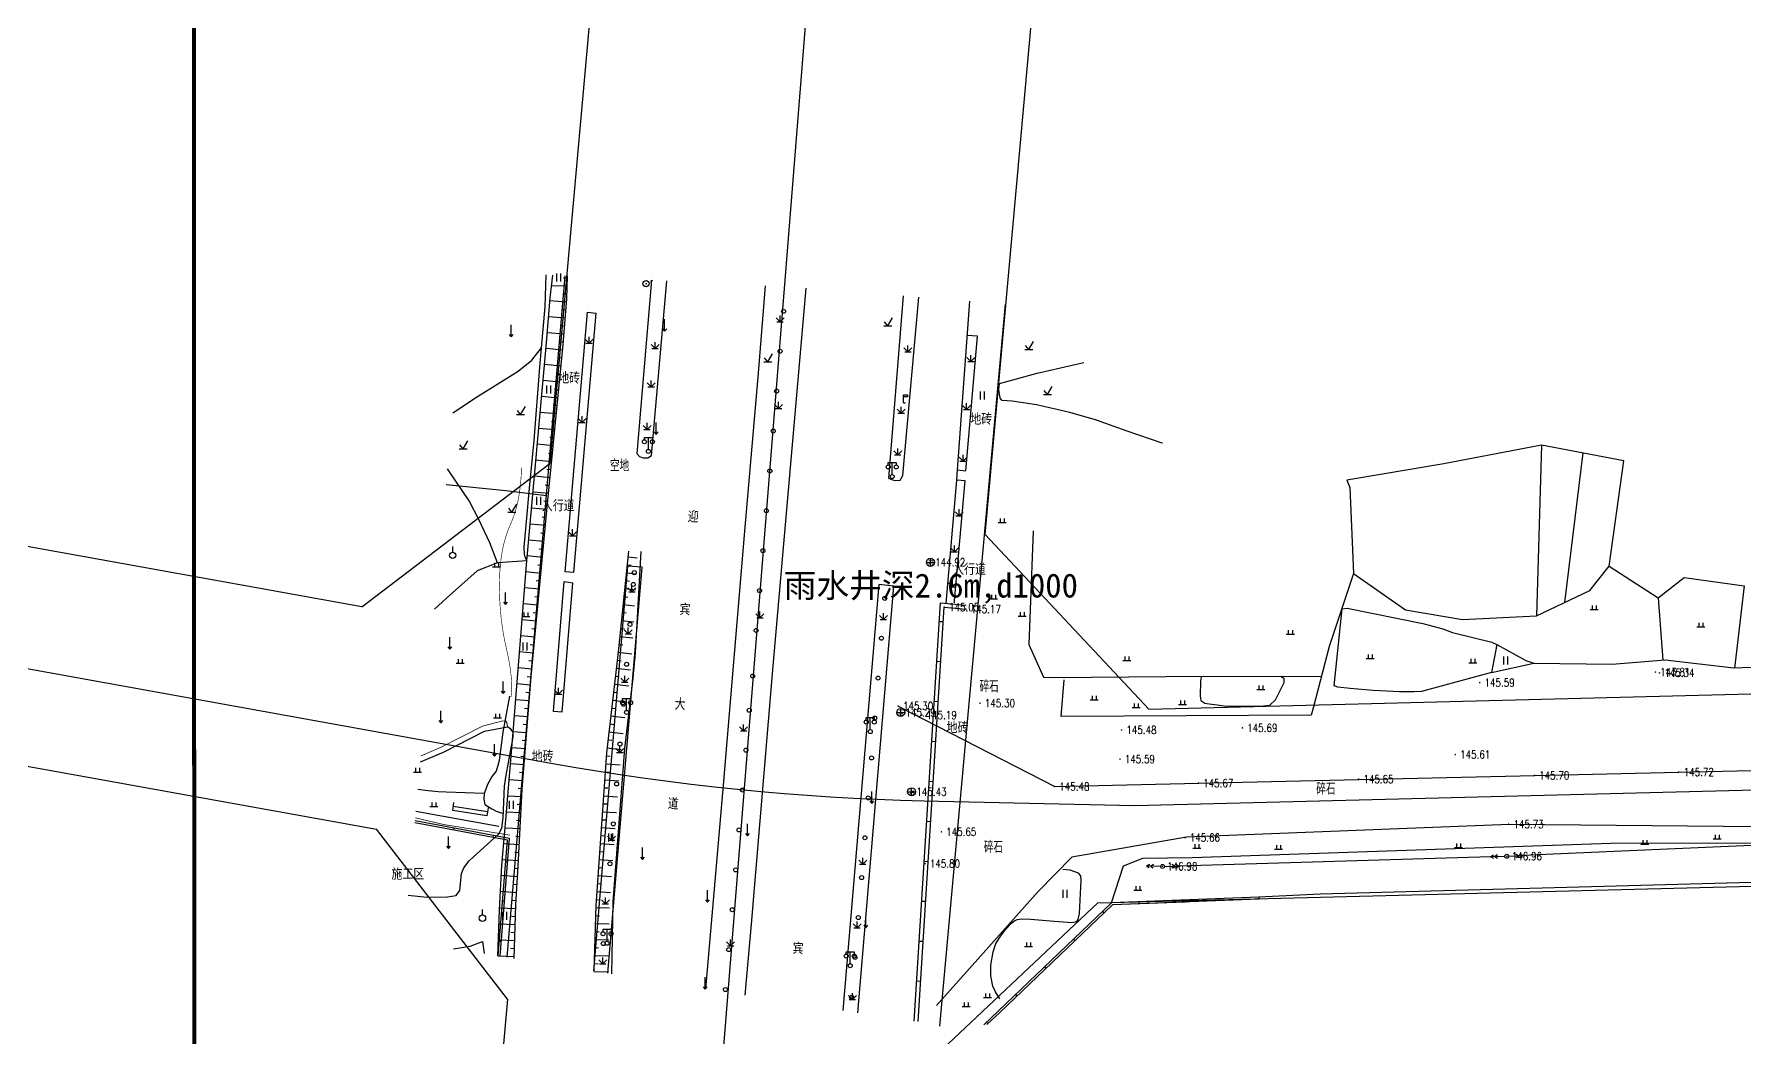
# Model space of a CAD drawing. Extents: x 529262 to 576451, y 2694391 to 2717535.
# Drawn here: x 563269.9 to 563483.7, y 2709289.6 to 2709414.9 of the extents above; entities that cross this region are included whole.
import ezdxf
from ezdxf.enums import TextEntityAlignment as Align
from ezdxf.xclip import XClip

# ---------------------------------------------------------------- set-up
doc = ezdxf.new("R2010")
doc.units = 0
doc.header["$XCLIPFRAME"] = 0
for name, color, linetype in [('COMPONENT', 8, 'Continuous'), ('DGX', 8, 'Continuous'), ('DLDW', 8, 'Continuous'), ('DLSS', 4, 'Continuous'), ('DMTZ', 8, 'Continuous'), ('GCD', 8, 'Continuous'), ('GXYZ', 8, 'Continuous'), ('JMD', 8, 'Continuous'), ('KZD', 8, 'Continuous'), ('PP-COM', 7, 'Continuous'), ('RD-中线', 40, 'Continuous'), ('RD-红线', 7, 'Continuous'), ('ZBTZ', 8, 'Continuous'), ('ZJ', 7, 'Continuous'), ('污水管径标注_W10-', 202, 'Continuous')]:
    doc.layers.add(name, color=color, linetype=linetype)
doc.layers.add('SXSS', color=5, linetype='Continuous', lineweight=0)
doc.layers.add('现状管道深度（物探资料）', color=2, linetype='Continuous', plot=False)
doc.styles.add('HZ', font='rs.shx', dxfattribs={"width": 0.8, "bigfont": 'hztxt.shx'})
doc.styles.get("Standard").update_dxf_attribs({"font": '', "height": 2.5, "bigfont": 'smfs.shx'})
doc.styles.add('宋体', font='', dxfattribs={"width": 0.75})
doc.styles.get('Standard').set_extended_font_data('FangSong_GB2312')
doc.styles.get('宋体').set_extended_font_data('SimSun')
doc.linetypes.add('10421', pattern='A,2,[150,AAA.SHX,S=0.5,R=0,X=0,Y=0.5],1e-11', length=2)
doc.linetypes.add('1161', pattern='A,0,[149,AAA.SHX,S=0.15,R=0,X=0,Y=0],-1.6', length=1.6)
doc.linetypes.add('443', pattern='A,9.4,[169,AAA.SHX,S=1,R=0,X=0,Y=0.15],0.6', length=10)

# ---------------------------------------------------------------- blocks, each defined once
blk = doc.blocks.new('A$C19FD0107')
at = {"layer": 'RD-中线', "color": 8, "linetype": 'Continuous', "ltscale": 100}
blk.add_lwpolyline([(-7552.98, 15579.99), (-7614.53, 15224.26, 0.022864), (-7617.97, 15197.05), (-7656.03, 14721.62, -0.017422), (-7658.42, 14700.86), (-7660.81, 14685.05, 0.009555), (-7662.3, 14673.68), (-7679.95, 14515.84, 0.004499), (-7681.05, 14505.09), (-7715.67, 14135.39, -0.025309), (-7720.02, 14105.35), (-7719.35, 14108.74, 0.055468), (-7721.57, 14082.29), (-7691.96, 12988.66), (-7675.22, 12857.93), (-7612.49, 12550.87), (-7521.66, 12281.18), (-7495.03, 12217.99, -0.012701), (-7472.78, 12161.24)], format="xyb", dxfattribs=at)
at = {"layer": 'RD-中线', "color": 8, "linetype": 'Continuous'}
blk.add_lwpolyline([(-10183.3, 15387.4), (-7663.23, 14933.29, 0.038865), (-7616.9, 14928.62), (-7590.58, 14928.02), (-7346.35, 14934.22, -0.001455), (-7345.65, 14934.24), (-7293.51, 14935.26, -0.001453), (-7292.81, 14935.27), (-7218.98, 14936.29), (-7119.65, 14938.66)], format="xyb", dxfattribs=at)
at = {"layer": 'RD-红线', "color": 8, "linetype": 'Continuous', "flags": 128}
for points in [[(-7609.22, 14961.85), (-7600.46, 15059.28), (-7594.32, 15085.73), (-7587.59, 15160.66), (-7538.57, 15206.3)], [(-7647.02, 15172.26), (-7647.9, 15166), (-7653.23, 15104.93), (-7654.12, 15076.63), (-7663.64, 14970.72)], [(-8160.24, 15010.66), (-7685.3, 14925.08)], [(-7588.79, 14940.06), (-7346.72, 14946.22)], [(-7595.17, 14915.89), (-7351.45, 14922.09), (-7346.43, 14922.22)], [(-7668.91, 14903.84), (-7669.06, 14901.96), (-7676.21, 14822.36), (-7681.86, 14798.57), (-7685.83, 14754.44), (-7688.07, 14737.1)]]:
    blk.add_lwpolyline(points, dxfattribs=at)
at = {"layer": 'RD-红线', "color": 8, "linetype": 'Continuous'}
for points in [[(-7687.11, 14952.82), (-7663.64, 14970.72, 0.440432)], [(-7609.22, 14961.85), (-7588.79, 14940.06, 0.448318)], [(-7668.91, 14903.84), (-7685.3, 14925.08, 0.385076)], [(-7595.17, 14915.89), (-7614.6, 14897.56, 0.382733)]]:
    blk.add_lwpolyline(points, format="xyb", dxfattribs=at)
at = {"layer": 'RD-红线', "color": 8}
blk.add_lwpolyline([(-7687.11, 14952.82), (-7732.44, 14960.99), (-7757.48, 14962.47)], dxfattribs=at)
blk = doc.blocks.new('GC200')
at = {"linetype": 'Continuous', "const_width": 0.2, "flags": 128}
blk.add_lwpolyline([(-0.1, 0, 1), (0.1, 0, 1)], format="xyb", close=True, dxfattribs=at)
blk = doc.blocks.new('gc013a')
at = {"linetype": 'Continuous'}
blk.add_line((0.5, 0), (4, 0), dxfattribs=at)
at = {"linetype": 'Continuous', "flags": 128}
for points in [[(2.31, -0.4), (3, 0), (2.31, 0.4)], [(3.31, -0.4), (4, 0), (3.31, 0.4)]]:
    blk.add_lwpolyline(points, dxfattribs=at)
blk = doc.blocks.new('gc170')
at = {"color": 8, "linetype": 'Continuous'}
blk.add_circle((0, 0), 0.5, dxfattribs=at)
blk = doc.blocks.new('gc125')
at = {"color": 8}
blk.add_line((0, 0.8), (0, 2.2), dxfattribs=at)
blk.add_circle((0, 0), 0.8, dxfattribs=at)
blk = doc.blocks.new('gc120')
at = {"color": 8}
for p, q in [((-0.5, 0.6), (0, 0)), ((0, 0), (0, 3)), ((0, 0), (0.5, 0.6))]:
    blk.add_line(p, q, dxfattribs=at)
blk = doc.blocks.new('gc123')
at = {"color": 8}
for p, q in [((-1, 0), (1, 0)), ((0, 0), (-0.8, 1)), ((0, 0), (1.2, 2))]:
    blk.add_line(p, q, dxfattribs=at)
blk = doc.blocks.new('gc121')
at = {"color": 8}
for p, q in [((-0.5, -1), (-0.5, 1)), ((0.5, -1), (0.5, 1))]:
    blk.add_line(p, q, dxfattribs=at)
blk = doc.blocks.new('TG')
at = {"layer": 'KZD', "linetype": 'Continuous'}
blk.add_circle((0, 0), 0.4, dxfattribs=at)
blk.add_point((0, 0), dxfattribs=at)
blk = doc.blocks.new('gc097')
at = {"color": 8}
for p, q in [((-1, 2.9), (-1, 3.5)), ((-1, 3.5), (1, 3.5)), ((0, 0.5), (0, 3.5)), ((1, 3.5), (1, 2.9))]:
    blk.add_line(p, q, dxfattribs=at)
for centre in [(-1, 2.4), (0, 0), (1, 2.4)]:
    blk.add_circle(centre, 0.5, dxfattribs=at)
blk = doc.blocks.new('gc124')
at = {"color": 8}
for p, q in [((-1, 1), (0, 0)), ((-0.8, 0), (0.8, 0)), ((0, 0), (0, 1.6)), ((0, 0), (1, 1))]:
    blk.add_line(p, q, dxfattribs=at)
blk = doc.blocks.new('gc119')
at = {"color": 8}
for p, q in [((-1, 0), (1, 0)), ((-0.5, 1), (-0.5, 0)), ((0.5, 1), (0.5, 0))]:
    blk.add_line(p, q, dxfattribs=at)
blk = doc.blocks.new('gcbj0102')
for p, q in [((-1, 0), (1, 0)), ((0, -1), (0, 1))]:
    blk.add_line(p, q)
blk.add_circle((0, 0), 1)
blk = doc.blocks.new('gcbj0213')
for p, q in [((0, 0), (0, 2)), ((0, 2), (1, 2)), ((1, 1.5), (0, 1.5)), ((0, 0), (0.5, 0)), ((1, 2), (1, 1.5))]:
    blk.add_line(p, q)

msp = doc.modelspace()

# ---------------------------------------------------------------- linework, layer by layer
at = {"const_width": 0.5}
msp.add_lwpolyline([(563442.786, 2709779.28), (563289.883, 2709779.107), (563289.942, 2709207.494), (563821.958, 2709207.599), (563821.803, 2709279.728), (564067.53, 2709279.755), (564067.347, 2709718.358), (563442.416, 2709715.821), (563442.786, 2709779.28)], dxfattribs=at)
at = {"color": 8, "linetype": 'Continuous', "flags": 128}
for points, elevation in [([(563337.361, 2709347.721), (563340.173, 2709380.121)], 145.165), ([(563335.926, 2709330.28), (563337.255, 2709346.435)], 145.468)]:
    msp.add_lwpolyline(points, dxfattribs=dict(at, elevation=elevation))
at = {"layer": 'DGX', "color": 252, "linetype": 'Continuous', "const_width": 0.075, "flags": 128}
msp.add_lwpolyline([(563330.828, 2709360.843), (563330.788, 2709359.793), (563330.71, 2709358.786), (563330.593, 2709357.824), (563330.437, 2709356.905), (563330.242, 2709356.03), (563330.009, 2709355.2), (563329.737, 2709354.413), (563329.426, 2709353.67), (563329.116, 2709352.926), (563328.847, 2709352.136), (563328.617, 2709351.3), (563328.428, 2709350.419), (563328.278, 2709349.491), (563328.169, 2709348.518), (563328.1, 2709347.499), (563328.071, 2709346.434), (563328.077, 2709345.354), (563328.112, 2709344.291), (563328.177, 2709343.244), (563328.27, 2709342.213), (563328.393, 2709341.198), (563328.545, 2709340.2), (563328.727, 2709339.217), (563328.938, 2709338.251), (563329.144, 2709337.319), (563329.312, 2709336.436), (563329.443, 2709335.603), (563329.535, 2709334.82), (563329.589, 2709334.087), (563329.606, 2709333.404), (563329.584, 2709332.772), (563329.524, 2709332.189)], dxfattribs=at)
at = {"layer": 'DLDW', "color": 252, "linetype": 'Continuous'}
for points in [[(563326.668, 2709318.342), (563326.518, 2709317.353), (563322.236, 2709318.002), (563322.386, 2709318.991)], [(563326.593, 2709317.848), (563322.311, 2709318.497)]]:
    msp.add_lwpolyline(points, dxfattribs=at)
at = {"layer": 'DLSS', "linetype": 'Continuous', "flags": 128}
for points in [[(563347.067, 2709384.235), (563345.228, 2709362.606), (563345.565, 2709362.208), (563346.05, 2709362.027), (563346.604, 2709362.038), (563347.083, 2709362.351)], [(563347.083, 2709362.351), (563348.968, 2709384.141)], [(563353.88, 2709295.738), (563356.05, 2709321.173), (563358.761, 2709353.379), (563360.431, 2709372.609), (563361.322, 2709383.527)], [(563358.788, 2709294.957), (563359.555, 2709303.812), (563362.216, 2709335.564), (563366.399, 2709383.241)], [(563378.536, 2709382.261), (563376.691, 2709359.508), (563377.187, 2709359.284), (563377.583, 2709359.213), (563378.138, 2709359.258), (563378.494, 2709359.831), (563380.496, 2709382.103)], [(563383.893, 2709343.913), (563383.933, 2709344.369), (563385.211, 2709359.26), (563385.308, 2709360.563), (563386.83, 2709381.591)], [(563341.635, 2709297.685), (563345.915, 2709348.4), (563344.072, 2709348.524), (563339.812, 2709297.974)], [(563372.837, 2709292.723), (563377.362, 2709346.027), (563375.495, 2709346.214), (563370.976, 2709293.019)]]:
    msp.add_lwpolyline(points, dxfattribs=at)
at = {"layer": 'DMTZ', "linetype": 'Continuous'}
for p, q in [((563336.571, 2709384.465), (563336.071, 2709384.482)), ((563336.503, 2709382.466), (563336.003, 2709382.483)), ((563336.369, 2709380.471), (563335.87, 2709380.511)), ((563336.206, 2709378.478), (563335.707, 2709378.519)), ((563336.041, 2709376.484), (563335.542, 2709376.526)), ((563335.851, 2709374.494), (563335.353, 2709374.542)), ((563335.657, 2709372.503), (563335.159, 2709372.551)), ((563335.463, 2709370.512), (563334.966, 2709370.561)), ((563335.269, 2709368.522), (563334.772, 2709368.57)), ((563334.882, 2709364.541), (563334.384, 2709364.589)), ((563335.075, 2709366.531), (563334.578, 2709366.58)), ((563334.688, 2709362.55), (563334.19, 2709362.599)), ((563334.494, 2709360.559), (563333.996, 2709360.608)), ((563334.3, 2709358.569), (563333.802, 2709358.617)), ((563334.106, 2709356.578), (563333.609, 2709356.627)), ((563333.916, 2709354.587), (563333.418, 2709354.634)), ((563333.728, 2709352.596), (563333.231, 2709352.643)), ((563333.54, 2709350.605), (563333.043, 2709350.652)), ((563333.352, 2709348.614), (563332.855, 2709348.661)), ((563344.037, 2709348.699), (563344.534, 2709348.647)), ((563333.165, 2709346.623), (563332.667, 2709346.67)), ((563343.829, 2709346.71), (563344.326, 2709346.658)), ((563332.977, 2709344.632), (563332.479, 2709344.679)), ((563343.62, 2709344.72), (563344.118, 2709344.668)), ((563332.789, 2709342.64), (563332.291, 2709342.687)), ((563343.412, 2709342.731), (563343.909, 2709342.679)), ((563332.601, 2709340.649), (563332.103, 2709340.696)), ((563343.204, 2709340.742), (563343.701, 2709340.69)), ((563332.413, 2709338.658), (563331.915, 2709338.705)), ((563342.775, 2709336.765), (563343.272, 2709336.708)), ((563342.995, 2709338.753), (563343.492, 2709338.701)), ((563332.038, 2709334.676), (563331.539, 2709334.716)), ((563332.225, 2709336.667), (563331.727, 2709336.714)), ((563342.545, 2709334.779), (563343.042, 2709334.721)), ((563331.876, 2709332.682), (563331.378, 2709332.723)), ((563342.314, 2709332.792), (563342.811, 2709332.734)), ((563331.714, 2709330.689), (563331.216, 2709330.729)), ((563342.084, 2709330.805), (563342.581, 2709330.748)), ((563331.553, 2709328.695), (563331.055, 2709328.736)), ((563341.853, 2709328.819), (563342.35, 2709328.761)), ((563331.391, 2709326.702), (563330.893, 2709326.742)), ((563341.623, 2709326.832), (563342.119, 2709326.774)), ((563331.23, 2709324.708), (563330.731, 2709324.749)), ((563341.41, 2709324.844), (563341.909, 2709324.809)), ((563331.068, 2709322.715), (563330.57, 2709322.755)), ((563341.271, 2709322.848), (563341.77, 2709322.814)), ((563330.907, 2709320.722), (563330.408, 2709320.762)), ((563341.132, 2709320.853), (563341.631, 2709320.819)), ((563330.806, 2709318.724), (563330.306, 2709318.749)), ((563340.994, 2709318.858), (563341.492, 2709318.823)), ((563330.706, 2709316.727), (563330.206, 2709316.752)), ((563340.855, 2709316.863), (563341.354, 2709316.828)), ((563330.606, 2709314.729), (563330.106, 2709314.754)), ((563340.716, 2709314.868), (563341.215, 2709314.833)), ((563330.506, 2709312.732), (563330.007, 2709312.757)), ((563340.577, 2709312.873), (563341.076, 2709312.838)), ((563330.401, 2709310.734), (563329.902, 2709310.767)), ((563340.438, 2709310.877), (563340.937, 2709310.843)), ((563330.269, 2709308.739), (563329.77, 2709308.772)), ((563340.161, 2709306.887), (563340.66, 2709306.852)), ((563340.3, 2709308.882), (563340.798, 2709308.848)), ((563330.063, 2709304.745), (563329.563, 2709304.758)), ((563330.137, 2709306.743), (563329.638, 2709306.776)), ((563340.074, 2709304.889), (563340.574, 2709304.875)), ((563330.008, 2709302.746), (563329.509, 2709302.759)), ((563340.018, 2709302.89), (563340.517, 2709302.876)), ((563329.954, 2709300.746), (563329.454, 2709300.76)), ((563339.961, 2709300.891), (563340.461, 2709300.877)), ((563339.905, 2709298.892), (563340.405, 2709298.878))]:
    msp.add_line(p, q, dxfattribs=at)
at = {"layer": 'DMTZ'}
for p, q in [((563336.449, 2709381.468), (563334.385, 2709381.633)), ((563336.537, 2709383.465), (563334.599, 2709383.531)), ((563336.288, 2709379.474), (563334.225, 2709379.645)), ((563336.123, 2709377.481), (563334.06, 2709377.652)), ((563335.948, 2709375.489), (563333.892, 2709375.689)), ((563335.754, 2709373.498), (563333.712, 2709373.697)), ((563335.56, 2709371.508), (563333.532, 2709371.705)), ((563335.366, 2709369.517), (563333.352, 2709369.713)), ((563335.172, 2709367.526), (563333.172, 2709367.721)), ((563334.979, 2709365.536), (563332.991, 2709365.729)), ((563334.785, 2709363.545), (563332.811, 2709363.738)), ((563334.591, 2709361.555), (563332.631, 2709361.746)), ((563334.397, 2709359.564), (563332.451, 2709359.754)), ((563334.203, 2709357.574), (563332.271, 2709357.762)), ((563334.01, 2709355.583), (563332.09, 2709355.764)), ((563333.634, 2709351.601), (563331.729, 2709351.78)), ((563333.822, 2709353.592), (563331.91, 2709353.772)), ((563333.446, 2709349.609), (563331.549, 2709349.789)), ((563344.141, 2709349.693), (563345.293, 2709349.573)), ((563333.258, 2709347.618), (563331.384, 2709347.795)), ((563343.933, 2709347.704), (563345.184, 2709347.573)), ((563333.071, 2709345.627), (563331.225, 2709345.801)), ((563343.725, 2709345.715), (563345.074, 2709345.574)), ((563332.883, 2709343.636), (563331.066, 2709343.808)), ((563343.516, 2709343.726), (563344.964, 2709343.574)), ((563332.695, 2709341.645), (563330.907, 2709341.814)), ((563343.308, 2709341.737), (563344.855, 2709341.575)), ((563332.507, 2709339.654), (563330.748, 2709339.82)), ((563343.099, 2709339.748), (563344.745, 2709339.575)), ((563332.319, 2709337.663), (563330.588, 2709337.826)), ((563342.891, 2709337.759), (563344.615, 2709337.559)), ((563332.131, 2709335.671), (563330.429, 2709335.832)), ((563342.66, 2709335.772), (563344.438, 2709335.566)), ((563331.957, 2709333.679), (563330.268, 2709333.816)), ((563342.43, 2709333.785), (563344.23, 2709333.576)), ((563331.795, 2709331.686), (563330.109, 2709331.822)), ((563342.199, 2709331.799), (563343.993, 2709331.59)), ((563331.634, 2709329.692), (563329.95, 2709329.829)), ((563341.969, 2709329.812), (563343.754, 2709329.605)), ((563331.472, 2709327.699), (563329.791, 2709327.835)), ((563341.738, 2709327.825), (563343.515, 2709327.619)), ((563331.311, 2709325.705), (563329.627, 2709325.842)), ((563341.508, 2709325.839), (563343.283, 2709325.633)), ((563330.987, 2709321.718), (563329.297, 2709321.855)), ((563331.149, 2709323.712), (563329.462, 2709323.848)), ((563341.202, 2709321.851), (563342.989, 2709321.727)), ((563341.341, 2709323.846), (563343.139, 2709323.721)), ((563330.855, 2709319.723), (563329.128, 2709319.809)), ((563341.063, 2709319.856), (563342.839, 2709319.732)), ((563330.756, 2709317.725), (563328.964, 2709317.815)), ((563340.924, 2709317.861), (563342.689, 2709317.738)), ((563330.656, 2709315.728), (563328.788, 2709315.821)), ((563340.785, 2709315.865), (563342.539, 2709315.743)), ((563330.556, 2709313.73), (563328.603, 2709313.828)), ((563340.647, 2709313.87), (563342.389, 2709313.749)), ((563330.456, 2709311.733), (563328.417, 2709311.835)), ((563340.508, 2709311.875), (563342.238, 2709311.755)), ((563330.335, 2709309.737), (563328.292, 2709309.872)), ((563340.369, 2709309.88), (563342.088, 2709309.76)), ((563330.203, 2709307.741), (563328.195, 2709307.874)), ((563340.23, 2709307.885), (563341.938, 2709307.766)), ((563330.09, 2709305.744), (563328.094, 2709305.798)), ((563340.102, 2709305.889), (563341.836, 2709305.84)), ((563330.036, 2709303.745), (563328.02, 2709303.8)), ((563340.046, 2709303.89), (563341.798, 2709303.84)), ((563329.981, 2709301.746), (563327.95, 2709301.801)), ((563339.989, 2709301.891), (563341.76, 2709301.841)), ((563329.927, 2709299.747), (563327.879, 2709299.802)), ((563339.933, 2709299.891), (563341.721, 2709299.841)), ((563339.877, 2709297.892), (563341.683, 2709297.841))]:
    msp.add_line(p, q, dxfattribs=at)
at = {"layer": 'DMTZ', "linetype": 'Continuous'}
msp.add_lwpolyline([(563329.922, 2709299.547), (563330.103, 2709306.223), (563330.422, 2709311.046), (563330.904, 2709320.686), (563332.043, 2709334.737), (563334.041, 2709355.905), (563336.017, 2709376.204), (563336.317, 2709379.82), (563336.485, 2709381.917), (563336.58, 2709384.755)], dxfattribs=at)
at = {"layer": 'DMTZ', "linetype": '10421'}
for points in [[(563333.327, 2709375.802), (563333.783, 2709380.91), (563333.894, 2709384.889)], [(563331.496, 2709349.196), (563331.294, 2709349.667), (563331.208, 2709350.02), (563331.167, 2709350.886), (563331.445, 2709354.088), (563331.828, 2709358.24), (563332.433, 2709364.209), (563333.103, 2709373.359), (563333.327, 2709375.802)], [(563318.211, 2709324.074), (563321.078, 2709325.296), (563326.197, 2709327.901), (563329.083, 2709328.453)]]:
    msp.add_lwpolyline(points, dxfattribs=at)
at = {"layer": 'DMTZ', "linetype": '10421', "flags": 128}
for points in [[(563322.24, 2709367.679), (563325.349, 2709369.689), (563330.412, 2709372.867), (563332.104, 2709374.249), (563333.327, 2709375.802)], [(563434.787, 2709347.606), (563431.731, 2709338.485), (563429.789, 2709330.97), (563429.51, 2709329.904)], [(563429.51, 2709329.904), (563398.256, 2709329.737), (563398.65, 2709334.328)], [(563329.334, 2709332.302), (563328.493, 2709327.782), (563328.044, 2709324.25), (563327.874, 2709323.614), (563327.65, 2709322.939), (563327.172, 2709322.303), (563326.61, 2709321.337), (563326.149, 2709320.14), (563326.11, 2709319.419), (563326.241, 2709318.738), (563327.131, 2709318.2), (563327.683, 2709317.945), (563328.433, 2709317.69)], [(563316.674, 2709307.435), (563319.022, 2709307.19), (563321.598, 2709307.241), (563322.675, 2709307.398), (563323.116, 2709308.01), (563323.349, 2709310.133), (563323.639, 2709310.836), (563324.277, 2709311.704), (563327.987, 2709315.112), (563328.353, 2709315.803), (563328.54, 2709317.092), (563328.726, 2709321.041), (563328.931, 2709322.43), (563329.786, 2709327.157), (563329.787, 2709327.777), (563329.483, 2709328.174), (563329.083, 2709328.453)], [(563328.017, 2709315.989), (563317.637, 2709317.864)], [(563404.549, 2709306.471), (563406.06, 2709311.109), (563408.462, 2709312.059), (563414.646, 2709312.146), (563466.92, 2709313.917), (563493.129, 2709313.983), (563497.304, 2709313.227), (563502.085, 2709311.352), (563507.384, 2709309.598)]]:
    msp.add_lwpolyline(points, dxfattribs=at)
at = {"layer": 'DMTZ', "linetype": 'Continuous', "flags": 128}
msp.add_lwpolyline([(563344.213, 2709350.374), (563342.893, 2709337.775), (563341.437, 2709325.228), (563340.11, 2709306.151), (563339.879, 2709297.964)], dxfattribs=at)
at = {"layer": 'GXYZ', "linetype": 'Continuous'}
for p, q in [((563500.912, 2709314.374), (563455.942, 2709312.377)), ((563451.945, 2709312.23), (563412.926, 2709311.077))]:
    msp.add_line(p, q, dxfattribs=at)
at = {"layer": 'JMD', "linetype": 'Continuous'}
for p, q in [((563383.54, 2709341.556), (563383.041, 2709341.588)), ((563383.224, 2709336.566), (563382.725, 2709336.598)), ((563382.909, 2709331.576), (563382.41, 2709331.608)), ((563382.594, 2709326.586), (563382.095, 2709326.618)), ((563382.279, 2709321.596), (563381.78, 2709321.627)), ((563381.964, 2709316.606), (563381.465, 2709316.637)), ((563381.648, 2709311.616), (563381.149, 2709311.647)), ((563381.333, 2709306.626), (563380.834, 2709306.657)), ((563381.018, 2709301.636), (563380.519, 2709301.667)), ((563380.703, 2709296.646), (563380.204, 2709296.677))]:
    msp.add_line(p, q, dxfattribs=at)
at = {"layer": 'JMD'}
for p, q in [((563322.377, 2709315.807), (563322.332, 2709315.561)), ((563327.294, 2709314.899), (563327.249, 2709314.653)), ((563329.109, 2709311.615), (563328.86, 2709311.635)), ((563328.704, 2709306.631), (563328.455, 2709306.651)), ((563328.299, 2709301.648), (563328.05, 2709301.668))]:
    msp.add_line(p, q, dxfattribs=at)
at = {"layer": 'JMD', "linetype": 'Continuous', "flags": 128}
for points in [[(563379.888, 2709291.687), (563383.189, 2709343.942), (563386.408, 2709343.648)], [(563380.387, 2709291.656), (563383.656, 2709343.397), (563386.363, 2709343.15)], [(563327.904, 2709299.868), (563329.077, 2709314.315), (563317.507, 2709316.452)], [(563327.904, 2709299.868), (563329.077, 2709314.315), (563317.507, 2709316.452)], [(563328.152, 2709299.829), (563329.345, 2709314.52), (563317.53, 2709316.702)], [(563328.152, 2709299.829), (563329.345, 2709314.52), (563317.53, 2709316.702)], [(563422.961, 2709307.17), (563404.552, 2709306.472), (563390.431, 2709292.98), (563388.589, 2709291.254)], [(563413.735, 2709306.82), (563404.552, 2709306.472), (563390.431, 2709292.98), (563388.589, 2709291.254)], [(563422.97, 2709306.92), (563404.656, 2709306.226), (563390.602, 2709292.798), (563388.973, 2709291.272)], [(563413.76, 2709306.571), (563404.656, 2709306.226), (563390.602, 2709292.798), (563388.973, 2709291.272)]]:
    msp.add_lwpolyline(points, dxfattribs=at)
at = {"layer": 'JMD', "linetype": '443', "flags": 128}
msp.add_lwpolyline([(563565.866, 2709308.165), (563514.55, 2709307.74), (563509.206, 2709309.671), (563430.611, 2709307.545), (563422.961, 2709307.17)], dxfattribs=at)
at = {"layer": 'JMD', "linetype": 'Continuous'}
for points in [[(563417.964, 2709306.981), (563417.974, 2709306.731)], [(563422.961, 2709307.17), (563422.97, 2709306.92)], [(563403.411, 2709305.382), (563403.584, 2709305.201)], [(563407.971, 2709306.602), (563407.981, 2709306.352)], [(563412.968, 2709306.791), (563412.977, 2709306.541)], [(563399.796, 2709301.928), (563399.968, 2709301.747)], [(563396.181, 2709298.474), (563396.353, 2709298.293)], [(563392.565, 2709295.02), (563392.738, 2709294.839)], [(563388.937, 2709291.58), (563389.108, 2709291.398)]]:
    msp.add_lwpolyline(points, dxfattribs=at)
at = {"layer": 'SXSS', "color": 8, "linetype": 'Continuous'}
msp.add_lwpolyline([(563318.283, 2709324.853), (563320.791, 2709325.91), (563325.975, 2709328.548), (563328.485, 2709329.202), (563328.885, 2709329.165), (563329.016, 2709329.005), (563329.083, 2709328.453)], dxfattribs=at)
at = {"layer": 'SXSS', "color": 8, "linetype": 'Continuous', "flags": 128}
msp.add_lwpolyline([(563329.354, 2709314.914), (563321.091, 2709316.279), (563317.565, 2709317.079)], dxfattribs=at)
at = {"layer": 'ZBTZ', "linetype": '1161'}
for points in [[(563327.882, 2709299.871), (563328.084, 2709305.594), (563328.355, 2709311.166), (563328.885, 2709316.86), (563329.787, 2709327.777), (563331.496, 2709349.196), (563333.956, 2709376.389), (563334.253, 2709379.988), (563334.417, 2709382.035), (563334.758, 2709384.846)], [(563347.141, 2709384.231), (563347.044, 2709383.987), (563347.065, 2709384.235)], [(563410.928, 2709363.86), (563410.872, 2709363.888), (563406.49, 2709365.381), (563404.744, 2709366.009), (563402.686, 2709366.76), (563399.323, 2709367.705), (563395.159, 2709368.651), (563392.142, 2709369.105), (563390.889, 2709369.215), (563390.648, 2709369.494), (563390.492, 2709370.587), (563390.549, 2709371.337)]]:
    msp.add_lwpolyline(points, dxfattribs=at)
at = {"layer": 'ZBTZ', "flags": 128}
for points in [[(563329.036, 2709299.688), (563332.074, 2709335.436), (563336.272, 2709384.771)], [(563383.114, 2709291.089), (563391.289, 2709381.231)], [(563321.414, 2709358.736), (563328.859, 2709357.952), (563333.939, 2709357.358)], [(563415.741, 2709334.656), (563415.652, 2709334.164), (563415.619, 2709332.333), (563415.697, 2709331.729), (563416.23, 2709331.42), (563416.741, 2709331.322), (563417.747, 2709331.208), (563418.635, 2709331.079), (563423.155, 2709331.051), (563424.332, 2709331.156), (563425.054, 2709331.843), (563425.676, 2709333.074), (563426.112, 2709333.971), (563426.139, 2709334.469), (563425.705, 2709334.747)], [(563390.602, 2709294.506), (563390.042, 2709295.353), (563389.725, 2709296.088), (563389.486, 2709297.367), (563389.467, 2709298.698), (563389.751, 2709300.366), (563390.117, 2709301.409), (563390.705, 2709302.351), (563391.361, 2709303.204), (563392.104, 2709303.973), (563392.455, 2709304.263), (563392.8, 2709304.413), (563393.329, 2709304.468), (563394.437, 2709304.45), (563397.444, 2709304.169), (563399.573, 2709304.042), (563400.233, 2709304.144), (563400.377, 2709304.398), (563400.537, 2709305.131), (563400.774, 2709309.296), (563400.719, 2709309.867), (563400.42, 2709310.178), (563399.396, 2709310.557), (563398.485, 2709310.62)]]:
    msp.add_lwpolyline(points, dxfattribs=at)
for points, elevation in [([(563337.361, 2709347.721), (563336.27, 2709347.802), (563339.06, 2709380.253), (563340.173, 2709380.121)], 145.165), ([(563335.926, 2709330.28), (563334.809, 2709330.356), (563336.178, 2709346.583), (563337.255, 2709346.435)], 145.468)]:
    msp.add_lwpolyline(points, dxfattribs=dict(at, elevation=elevation))
at = {"layer": 'ZBTZ', "linetype": '1161', "flags": 128}
for points in [[(563385.308, 2709360.563), (563386.363, 2709360.427), (563387.798, 2709377.22), (563386.52, 2709377.303)], [(563458.294, 2709363.625), (563457.661, 2709342.307)], [(563463.431, 2709362.656), (563461.158, 2709343.997)], [(563384.915, 2709343.945), (563384.933, 2709344.176), (563386.265, 2709359.179), (563385.211, 2709359.26)], [(563394.743, 2709352.916), (563394.211, 2709338.741), (563396.067, 2709334.673), (563397.383, 2709334.631), (563416.051, 2709334.785), (563430.76, 2709334.728)], [(563466.75, 2709348.515), (563472.852, 2709344.583), (563473.449, 2709336.783)], [(563472.852, 2709344.583), (563476.092, 2709347.085), (563483.602, 2709346.055), (563482.407, 2709335.797)], [(563457.336, 2709336.398), (563467.115, 2709336.299), (563473.748, 2709336.806), (563482.3, 2709335.809), (563490.987, 2709336.157), (563495.018, 2709336.643), (563557.927, 2709336.758), (563560.768, 2709340.615)], [(563509.444, 2709313.749), (563503.319, 2709315.82), (563454.234, 2709316.244), (563413.901, 2709314.66), (563399.608, 2709312.175), (563395.383, 2709307.89), (563382.69, 2709293.677)]]:
    msp.add_lwpolyline(points, dxfattribs=at)
at = {"layer": 'ZBTZ', "linetype": 'Continuous'}
for points in [[(563390.549, 2709371.337), (563395.246, 2709372.603), (563401.085, 2709373.937)], [(563331.496, 2709349.196), (563327.835, 2709348.946), (563326.878, 2709351.413), (563325.504, 2709354.36), (563324.289, 2709356.664), (563321.762, 2709360.441), (563321.593, 2709360.676)], [(563327.835, 2709348.946), (563325.275, 2709347.935), (563321.455, 2709344.525), (563319.974, 2709343.158)], [(563452.711, 2709338.736), (563456.33, 2709336.732), (563457.336, 2709336.398)], [(563322.335, 2709300.753), (563324.408, 2709301.085), (563325.968, 2709301.642), (563326.145, 2709300.148)]]:
    msp.add_lwpolyline(points, dxfattribs=at)
at = {"layer": 'ZBTZ', "linetype": '1161', "flags": 128}
msp.add_lwpolyline([(563434.333, 2709358.356), (563434.787, 2709347.606), (563441.301, 2709343.064), (563448.421, 2709341.853), (563457.661, 2709342.307), (563464.326, 2709345.486), (563466.75, 2709348.515), (563468.568, 2709361.687), (563458.294, 2709363.625), (563446.079, 2709361.29), (563433.971, 2709359.273)], close=True, dxfattribs=at)
at = {"layer": 'ZBTZ', "linetype": 'Continuous', "flags": 128}
msp.add_lwpolyline([(563345.737, 2709350.35), (563345.082, 2709338.421, -0.0103505), (563344.585, 2709333.157), (563343.694, 2709325.764), (563342.25, 2709306.582), (563342.079, 2709297.614)], format="xyb", dxfattribs=at)
msp.add_lwpolyline([(563433.359, 2709343.171), (563434.002, 2709343.276), (563443.444, 2709341.373), (563445.963, 2709340.676), (563447.147, 2709340.244), (563452.085, 2709339.035), (563452.711, 2709338.736), (563452.012, 2709335.249), (563443.284, 2709332.858), (563442.311, 2709332.82), (563440.562, 2709332.846), (563437.245, 2709332.999), (563434.381, 2709333.238), (563432.824, 2709333.428), (563432.356, 2709333.596)], close=True, dxfattribs=at)
for points in [[(563452.012, 2709335.249), (563457.336, 2709336.398)], [(563326.149, 2709320.14), (563321.405, 2709320.284), (563320.421, 2709320.326), (563319.158, 2709320.46), (563317.892, 2709320.616)], [(563326.149, 2709320.14), (563321.405, 2709320.284), (563320.421, 2709320.326), (563319.158, 2709320.46), (563317.892, 2709320.616)]]:
    msp.add_lwpolyline(points, dxfattribs=at)
at = {"layer": '污水管径标注_W10-'}
msp.add_lwpolyline([(563377.888, 2709331.026), (563397.466, 2709320.991), (563415.461, 2709321.409), (563435.456, 2709321.872), (563457.45, 2709322.382), (563475.445, 2709322.8), (563495.44, 2709323.263), (563517.434, 2709323.773), (563535.429, 2709324.189), (563555.423, 2709324.65), (563577.418, 2709325.158), (563595.413, 2709325.567), (563615.408, 2709326.021), (563637.402, 2709326.521), (563655.396, 2709326.975), (563677.389, 2709327.53), (563683.772, 2709332.354)], dxfattribs=at)

# ---------------------------------------------------------------- block references
at = {"layer": 'COMPONENT', "color": 252, "linetype": 'Continuous', "xscale": 0.5, "yscale": 0.5}
msp.add_blockref('gcbj0213', (563378.545, 2709368.932, 144.891), dxfattribs=at)
at = {"layer": 'COMPONENT', "linetype": 'Continuous', "xscale": 0.5, "yscale": 0.5}
for p in [(563381.921, 2709348.997), (563378.214, 2709330.246), (563379.572, 2709320.345)]:
    msp.add_blockref('gcbj0102', p, dxfattribs=at)
at = {"layer": 'DLDW', "color": 252, "linetype": 'Continuous', "xscale": 0.5, "yscale": 0.5}
for p in [(563346.678, 2709362.855, 145.01), (563377.148, 2709359.711, 144.997), (563343.964, 2709330.264, 145.567), (563374.414, 2709327.858, 145.539), (563341.519, 2709301.423, 146.208), (563371.899, 2709298.626, 146.027)]:
    msp.add_blockref('gc097', p, dxfattribs=at)
at = {"layer": 'GCD', "linetype": 'Continuous'}
ref = msp.add_blockref('GC200', (563381.914, 2709348.999, 144.917), dxfattribs=dict(at, xscale=0.5, yscale=0.5, zscale=0.5))
ref.add_attrib('height', '144.92', dxfattribs={"linetype": 'Continuous', "height": 1, "style": 'HZ', "width": 0.8}).set_placement((563382.514, 2709348.999, 144.917), align=Align.MIDDLE_LEFT)
ref = msp.add_blockref('GC200', (563383.652, 2709343.4, 145.049), dxfattribs=dict(at, xscale=0.5, yscale=0.5, zscale=0.5))
ref.add_attrib('height', '145.05', dxfattribs={"linetype": 'Continuous', "height": 1, "style": 'HZ', "width": 0.8}).set_placement((563384.252, 2709343.4, 145.049), align=Align.MIDDLE_LEFT)
ref = msp.add_blockref('GC200', (563386.359, 2709343.153, 145.174), dxfattribs=dict(at, xscale=0.5, yscale=0.5, zscale=0.5))
ref.add_attrib('height', '145.17', dxfattribs={"linetype": 'Continuous', "height": 1, "style": 'HZ', "width": 0.8}).set_placement((563386.959, 2709343.153, 145.174), align=Align.MIDDLE_LEFT)
ref = msp.add_blockref('GC200', (563472.517, 2709335.297, 143.807), dxfattribs=dict(at, xscale=0.5, yscale=0.5, zscale=0.5))
ref.add_attrib('height', '143.81', dxfattribs={"linetype": 'Continuous', "height": 1, "style": 'HZ', "width": 0.8}).set_placement((563473.117, 2709335.297, 143.807), align=Align.MIDDLE_LEFT)
ref = msp.add_blockref('GC200', (563473.023, 2709335.189, 145.341), dxfattribs=dict(at, xscale=0.5, yscale=0.5, zscale=0.5))
ref.add_attrib('height', '145.34', dxfattribs={"linetype": 'Continuous', "height": 1, "style": 'HZ', "width": 0.8}).set_placement((563473.623, 2709335.189, 145.341), align=Align.MIDDLE_LEFT)
ref = msp.add_blockref('GC200', (563450.558, 2709333.976, 145.587), dxfattribs=dict(at, xscale=0.5, yscale=0.5, zscale=0.5))
ref.add_attrib('height', '145.59', dxfattribs={"linetype": 'Continuous', "height": 1, "style": 'HZ', "width": 0.8}).set_placement((563451.158, 2709333.976, 145.587), align=Align.MIDDLE_LEFT)
ref = msp.add_blockref('GC200', (563377.898, 2709331.058, 145.3), dxfattribs=dict(at, xscale=0.5, yscale=0.5, zscale=0.5))
ref.add_attrib('height', '145.30', dxfattribs={"linetype": 'Continuous', "height": 1, "style": 'HZ', "width": 0.8}).set_placement((563378.498, 2709331.058, 145.3), align=Align.MIDDLE_LEFT)
ref = msp.add_blockref('GC200', (563378.208, 2709330.25, 145.287), dxfattribs=dict(at, xscale=0.5, yscale=0.5, zscale=0.5))
ref.add_attrib('height', '145.29', dxfattribs={"linetype": 'Continuous', "height": 1, "style": 'HZ', "width": 0.8}).set_placement((563378.808, 2709330.25, 145.287), align=Align.MIDDLE_LEFT)
ref = msp.add_blockref('GC200', (563380.845, 2709329.925, 145.187), dxfattribs=dict(at, xscale=0.5, yscale=0.5, zscale=0.5))
ref.add_attrib('height', '145.19', dxfattribs={"linetype": 'Continuous', "height": 1, "style": 'HZ', "width": 0.8}).set_placement((563381.445, 2709329.925, 145.187), align=Align.MIDDLE_LEFT)
ref = msp.add_blockref('GC200', (563388.128, 2709331.413, 145.304), dxfattribs=dict(at, xscale=0.5, yscale=0.5, zscale=0.5))
ref.add_attrib('height', '145.30', dxfattribs={"linetype": 'Continuous', "height": 1, "style": 'HZ', "width": 0.8}).set_placement((563388.728, 2709331.413, 145.304), align=Align.MIDDLE_LEFT)
ref = msp.add_blockref('GC200', (563405.802, 2709328.063, 145.479), dxfattribs=dict(at, xscale=0.5, yscale=0.5, zscale=0.5))
ref.add_attrib('height', '145.48', dxfattribs={"linetype": 'Continuous', "height": 1, "style": 'HZ', "width": 0.8}).set_placement((563406.402, 2709328.063, 145.479), align=Align.MIDDLE_LEFT)
ref = msp.add_blockref('GC200', (563420.908, 2709328.32, 145.685), dxfattribs=dict(at, xscale=0.5, yscale=0.5, zscale=0.5))
ref.add_attrib('height', '145.69', dxfattribs={"linetype": 'Continuous', "height": 1, "style": 'HZ', "width": 0.8}).set_placement((563421.508, 2709328.32, 145.685), align=Align.MIDDLE_LEFT)
ref = msp.add_blockref('GC200', (563405.612, 2709324.423, 145.592), dxfattribs=dict(at, xscale=0.5, yscale=0.5, zscale=0.5))
ref.add_attrib('height', '145.59', dxfattribs={"linetype": 'Continuous', "height": 1, "style": 'HZ', "width": 0.8}).set_placement((563406.212, 2709324.423, 145.592), align=Align.MIDDLE_LEFT)
ref = msp.add_blockref('GC200', (563447.507, 2709324.994, 145.608), dxfattribs=dict(at, xscale=0.5, yscale=0.5, zscale=0.5))
ref.add_attrib('height', '145.61', dxfattribs={"linetype": 'Continuous', "height": 1, "style": 'HZ', "width": 0.8}).set_placement((563448.107, 2709324.994, 145.608), align=Align.MIDDLE_LEFT)
ref = msp.add_blockref('GC200', (563415.406, 2709321.43, 145.67), dxfattribs=dict(at, xscale=0.5, yscale=0.5, zscale=0.5))
ref.add_attrib('height', '145.67', dxfattribs={"linetype": 'Continuous', "height": 1, "style": 'HZ', "width": 0.8}).set_placement((563416.006, 2709321.43, 145.67), align=Align.MIDDLE_LEFT)
ref = msp.add_blockref('GC200', (563435.425, 2709321.928, 145.65), dxfattribs=dict(at, xscale=0.5, yscale=0.5, zscale=0.5))
ref.add_attrib('height', '145.65', dxfattribs={"linetype": 'Continuous', "height": 1, "style": 'HZ', "width": 0.8}).set_placement((563436.025, 2709321.928, 145.65), align=Align.MIDDLE_LEFT)
ref = msp.add_blockref('GC200', (563457.387, 2709322.382, 145.7), dxfattribs=dict(at, xscale=0.5, yscale=0.5, zscale=0.5))
ref.add_attrib('height', '145.70', dxfattribs={"linetype": 'Continuous', "height": 1, "style": 'HZ', "width": 0.8}).set_placement((563457.987, 2709322.382, 145.7), align=Align.MIDDLE_LEFT)
ref = msp.add_blockref('GC200', (563475.441, 2709322.813, 145.72), dxfattribs=dict(at, xscale=0.5, yscale=0.5, zscale=0.5))
ref.add_attrib('height', '145.72', dxfattribs={"linetype": 'Continuous', "height": 1, "style": 'HZ', "width": 0.8}).set_placement((563476.041, 2709322.813, 145.72), align=Align.MIDDLE_LEFT)
ref = msp.add_blockref('GC200', (563379.566, 2709320.349, 145.431), dxfattribs=dict(at, xscale=0.5, yscale=0.5, zscale=0.5))
ref.add_attrib('height', '145.43', dxfattribs={"linetype": 'Continuous', "height": 1, "style": 'HZ', "width": 0.8}).set_placement((563380.166, 2709320.349, 145.431), align=Align.MIDDLE_LEFT)
ref = msp.add_blockref('GC200', (563397.424, 2709320.989, 145.48), dxfattribs=dict(at, xscale=0.5, yscale=0.5, zscale=0.5))
ref.add_attrib('height', '145.48', dxfattribs={"linetype": 'Continuous', "height": 1, "style": 'HZ', "width": 0.8}).set_placement((563398.024, 2709320.989, 145.48), align=Align.MIDDLE_LEFT)
ref = msp.add_blockref('GC200', (563383.291, 2709315.344, 145.654), dxfattribs=dict(at, xscale=0.5, yscale=0.5, zscale=0.5))
ref.add_attrib('height', '145.65', dxfattribs={"linetype": 'Continuous', "height": 1, "style": 'HZ', "width": 0.8}).set_placement((563383.891, 2709315.344, 145.654), align=Align.MIDDLE_LEFT)
ref = msp.add_blockref('GC200', (563454.179, 2709316.293, 145.726), dxfattribs=dict(at, xscale=0.5, yscale=0.5, zscale=0.5))
ref.add_attrib('height', '145.73', dxfattribs={"linetype": 'Continuous', "height": 1, "style": 'HZ', "width": 0.8}).set_placement((563454.779, 2709316.293, 145.726), align=Align.MIDDLE_LEFT)
ref = msp.add_blockref('GC200', (563413.732, 2709314.616, 145.655), dxfattribs=dict(at, xscale=0.5, yscale=0.5, zscale=0.5))
ref.add_attrib('height', '145.66', dxfattribs={"linetype": 'Continuous', "height": 1, "style": 'HZ', "width": 0.8}).set_placement((563414.332, 2709314.616, 145.655), align=Align.MIDDLE_LEFT)
ref = msp.add_blockref('GC200', (563381.257, 2709311.372, 145.802), dxfattribs=dict(at, xscale=0.5, yscale=0.5, zscale=0.5))
ref.add_attrib('height', '145.80', dxfattribs={"linetype": 'Continuous', "height": 1, "style": 'HZ', "width": 0.8}).set_placement((563381.857, 2709311.372, 145.802), align=Align.MIDDLE_LEFT)
ref = msp.add_blockref('GC200', (563410.91, 2709311.031, 146.983), dxfattribs=dict(at, xscale=0.5, yscale=0.5, zscale=0.5))
ref.add_attrib('height', '146.98', dxfattribs={"linetype": 'Continuous', "height": 1, "style": 'HZ', "width": 0.8}).set_placement((563411.51, 2709311.031, 146.983), align=Align.MIDDLE_LEFT)
ref = msp.add_blockref('GC200', (563453.959, 2709312.29, 146.961), dxfattribs=dict(at, xscale=0.5, yscale=0.5, zscale=0.5))
ref.add_attrib('height', '146.96', dxfattribs={"linetype": 'Continuous', "height": 1, "style": 'HZ', "width": 0.8}).set_placement((563454.559, 2709312.29, 146.961), align=Align.MIDDLE_LEFT)
at = {"layer": 'GXYZ', "linetype": 'Continuous'}
for p, xscale, yscale, rotation in [((563410.927, 2709311.018), 0.4999999999576233, 0.4999999999576233, 177.9097014919683), ((563410.927, 2709311.018), 0.4999999999969058, 0.4999999999969058, 1.69231410846299), ((563453.944, 2709312.289), 0.4999999999969058, 0.4999999999969058, 181.692314108463), ((563453.944, 2709312.289), 0.4999999999577014, 0.4999999999577014, 2.541929140669653)]:
    msp.add_blockref('gc013a', p, dxfattribs=dict(at, xscale=xscale, yscale=yscale, rotation=rotation))
at = {"layer": 'GXYZ', "linetype": 'Continuous', "xscale": 0.5, "yscale": 0.5}
for p in [(563410.927, 2709311.018), (563453.944, 2709312.289)]:
    msp.add_blockref('gc170', p, dxfattribs=at)
at = {"layer": 'KZD', "linetype": 'Continuous'}
msp.add_blockref('TG', (563346.389, 2709383.795, 146.174), dxfattribs=at)
at = {"layer": 'PP-COM'}
ref = msp.add_blockref('A$C19FD0107', (570997.993, 2694390.603), dxfattribs=at)
XClip(ref).set_block_clipping_path([(-9366.4383134884, 14428.6043910822), (-3328.4480743363, 17452.7484863754)])
at = {"layer": 'ZBTZ', "linetype": 'Continuous', "xscale": 0.5, "yscale": 0.5}
for name, p in [('gc121', (563335.507, 2709384.548)), ('gc124', (563363.134, 2709379.027)), ('gc123', (563376.598, 2709378.535)), ('gc120', (563329.557, 2709377.143)), ('gc120', (563348.718, 2709377.856)), ('gc124', (563339.277, 2709376.368)), ('gc124', (563347.519, 2709375.681)), ('gc124', (563379.114, 2709375.279)), ('gc123', (563394.205, 2709375.56)), ('gc123', (563361.592, 2709374.053)), ('gc124', (563386.987, 2709374.086)), ('gc121', (563334.23, 2709370.586)), ('gc124', (563347.027, 2709370.909)), ('gc123', (563396.538, 2709369.965)), ('gc124', (563362.946, 2709368.22)), ('gc124', (563386.443, 2709368.086)), ('gc121', (563388.43, 2709369.812)), ('gc123', (563330.72, 2709367.474)), ('gc124', (563338.394, 2709366.445)), ('gc124', (563378.272, 2709367.626)), ('gc124', (563346.527, 2709365.602)), ('gc120', (563347.671, 2709364.973)), ('gc123', (563323.528, 2709363.159)), ('gc124', (563377.837, 2709362.408)), ('gc124', (563386.01, 2709361.611)), ('gc123', (563329.641, 2709355.249)), ('gc121', (563332.979, 2709356.659)), ('gc124', (563385.497, 2709354.816)), ('gc119', (563390.9, 2709353.971)), ('gc124', (563337.208, 2709352.32)), ('gc125', (563322.231, 2709349.872)), ('gc124', (563384.912, 2709350.319)), ('gc119', (563327.704, 2709348.415)), ('gc124', (563344.626, 2709345.313)), ('gc124', (563384.687, 2709345.949)), ('gc120', (563328.839, 2709343.713)), ('gc119', (563389.814, 2709344.441)), ('gc119', (563464.869, 2709343.12)), ('gc119', (563331.36, 2709342.242)), ('gc124', (563360.616, 2709342.069)), ('gc124', (563376.049, 2709341.847)), ('gc119', (563393.393, 2709342.29)), ('gc119', (563478.184, 2709340.959)), ('gc120', (563321.859, 2709338.161)), ('gc121', (563331.302, 2709338.467)), ('gc124', (563344.164, 2709340.056)), ('gc119', (563426.894, 2709340.012)), ('gc119', (563323.155, 2709336.415)), ('gc119', (563406.46, 2709336.754)), ('gc119', (563436.882, 2709336.982)), ('gc119', (563449.681, 2709336.449)), ('gc121', (563453.815, 2709336.731)), ('gc124', (563343.728, 2709334.04)), ('gc120', (563328.522, 2709332.609)), ('gc124', (563335.467, 2709332.518)), ('gc119', (563423.19, 2709333.111)), ('gc120', (563320.748, 2709328.96)), ('gc119', (563402.376, 2709331.822)), ('gc119', (563407.622, 2709330.886)), ('gc119', (563413.43, 2709331.261)), ('gc119', (563327.818, 2709329.577)), ('gc124', (563358.578, 2709327.965)), ('gc120', (563327.468, 2709324.791)), ('gc124', (563343.112, 2709325.26)), ('gc119', (563317.815, 2709322.815)), ('gc120', (563374.616, 2709318.901)), ('gc119', (563319.865, 2709318.514)), ('gc121', (563329.579, 2709318.722)), ('gc120', (563359.072, 2709314.846)), ('gc120', (563321.7, 2709313.256)), ('gc124', (563342.089, 2709314.309)), ('gc121', (563341.971, 2709314.655)), ('gc120', (563345.961, 2709311.873)), ('gc119', (563415.21, 2709313.293)), ('gc119', (563425.422, 2709313.199)), ('gc119', (563447.922, 2709313.391)), ('gc119', (563471.207, 2709313.82)), ('gc119', (563480.213, 2709314.473)), ('gc124', (563373.464, 2709311.304)), ('gc124', (563341.305, 2709306.363)), ('gc120', (563354.053, 2709306.567)), ('gc121', (563398.76, 2709307.616)), ('gc119', (563407.832, 2709308.077)), ('gc125', (563325.948, 2709304.559)), ('gc121', (563328.762, 2709304.857)), ('gc120', (563373.855, 2709303.374)), ('gc124', (563372.764, 2709303.339)), ('gc124', (563356.954, 2709301.096)), ('gc119', (563394.179, 2709301.009)), ('gc124', (563340.979, 2709298.871)), ('gc120', (563353.788, 2709295.681)), ('gc124', (563372.169, 2709294.389)), ('gc119', (563386.409, 2709293.534)), ('gc119', (563389.037, 2709294.671))]:
    msp.add_blockref(name, p, dxfattribs=at)
at = {"layer": 'ZBTZ', "linetype": 'Continuous'}
for p, xscale, yscale, rotation in [((563363.568, 2709380.347), 0.5000000001477244, 0.5000000001477244, 85.09837041178842), ((563363.14, 2709375.359), 0.5000000001477244, 0.5000000001477244, 85.09837041178842), ((563362.712, 2709370.377), 0.5000000001477244, 0.5000000001477244, 85.09837041178842), ((563362.285, 2709365.395), 0.5000000001477244, 0.5000000001477244, 85.09837041178842), ((563361.858, 2709360.414), 0.5000000001477244, 0.5000000001477244, 85.09837041178842), ((563361.431, 2709355.432), 0.5000000001477244, 0.5000000001477244, 85.09837041178842), ((563361.004, 2709350.45), 0.5000000001477244, 0.5000000001477244, 85.09837041178842), ((563344.925, 2709347.707), 0.4999999998998125, 0.4999999998998125, 85.21793984174057), ((563344.802, 2709346.233), 0.4999999998998125, 0.4999999998998125, 85.21793984174057), ((563360.576, 2709345.469), 0.5000000001477244, 0.5000000001477244, 85.09837041178842), ((563376.217, 2709344.501), 0.5000000001629189, 0.5000000001629189, 265.2572602583416), ((563344.385, 2709341.251), 0.4999999998998125, 0.4999999998998125, 85.21793984174057), ((563360.149, 2709340.487), 0.5000000001477244, 0.5000000001477244, 85.09837041178842), ((563375.803, 2709339.518), 0.5000000001629189, 0.5000000001629189, 265.2572602583416), ((563343.968, 2709336.268), 0.4999999998998125, 0.4999999998998125, 85.21793984174057), ((563359.717, 2709334.788), 0.5000000001477244, 0.5000000001477244, 85.09837041178842), ((563375.39, 2709334.535), 0.5000000001629189, 0.5000000001629189, 265.2572602583416), ((563343.552, 2709331.285), 0.4999999998998125, 0.4999999998998125, 85.21793984174057), ((563359.295, 2709330.523), 0.5000000001477244, 0.5000000001477244, 85.09837041178842), ((563374.976, 2709329.552), 0.5000000001629189, 0.5000000001629189, 265.2572602583416), ((563343.135, 2709326.303), 0.4999999998998125, 0.4999999998998125, 85.21793984174057), ((563358.867, 2709325.542), 0.5000000001477244, 0.5000000001477244, 85.09837041178842), ((563374.563, 2709324.569), 0.5000000001629189, 0.5000000001629189, 265.2572602583416), ((563342.718, 2709321.32), 0.4999999998998125, 0.4999999998998125, 85.21793984174057), ((563358.44, 2709320.56), 0.5000000001477244, 0.5000000001477244, 85.09837041178842), ((563374.15, 2709319.587), 0.5000000001629189, 0.5000000001629189, 265.2572602583416), ((563342.301, 2709316.338), 0.4999999998998125, 0.4999999998998125, 85.21793984174057), ((563358.013, 2709315.578), 0.5000000001477244, 0.5000000001477244, 85.09837041178842), ((563373.736, 2709314.604), 0.5000000001629189, 0.5000000001629189, 265.2572602583416), ((563341.884, 2709311.355), 0.4999999998998125, 0.4999999998998125, 85.21793984174057), ((563357.586, 2709310.597), 0.5000000001477244, 0.5000000001477244, 85.09837041178842), ((563373.323, 2709309.621), 0.5000000001629189, 0.5000000001629189, 265.2572602583416), ((563357.159, 2709305.615), 0.5000000001477244, 0.5000000001477244, 85.09837041178842), ((563372.909, 2709304.638), 0.5000000001629189, 0.5000000001629189, 265.2572602583416), ((563341.051, 2709301.39), 0.4999999998998125, 0.4999999998998125, 85.21793984174057), ((563356.731, 2709300.633), 0.5000000001477244, 0.5000000001477244, 85.09837041178842), ((563372.496, 2709299.655), 0.5000000001629189, 0.5000000001629189, 265.2572602583416), ((563356.304, 2709295.651), 0.5000000001477244, 0.5000000001477244, 85.09837041178842), ((563372.083, 2709294.672), 0.5000000001629189, 0.5000000001629189, 265.2572602583416)]:
    msp.add_blockref('gc170', p, dxfattribs=dict(at, xscale=xscale, yscale=yscale, rotation=rotation))

# ---------------------------------------------------------------- texts
at = {"layer": 'DLDW', "color": 252, "linetype": 'Continuous', "style": '宋体', "width": 0.8}
msp.add_text('施工区', height=1.25, dxfattribs=at).set_placement((563316.631, 2709310.14), align=Align.MIDDLE)
at = {"layer": 'DLSS', "color": 8, "linetype": 'Continuous', "width": 0.8}
for s, height, style, p in [('地砖', 1.25, '宋体', (563336.777, 2709372.085)), ('地砖', 1.25, '宋体', (563388.275, 2709366.945)), ('人行道', 1.25, '宋体', (563335.423, 2709356.143)), ('人行道', 1.25, '宋体', (563386.816, 2709348.193)), ('碎石', 1.5, 'HZ', (563389.264, 2709333.584)), ('地砖', 1.25, '宋体', (563385.31, 2709328.424)), ('地砖', 1.25, '宋体', (563333.465, 2709324.84)), ('碎石', 1.5, 'HZ', (563431.335, 2709320.794)), ('碎石', 1.5, 'HZ', (563389.79, 2709313.522))]:
    msp.add_text(s, height=height, dxfattribs=dict(at, style=style)).set_placement(p, align=Align.MIDDLE)
at = {"layer": 'DLSS', "color": 8, "linetype": 'Continuous', "style": '宋体', "width": 0.8}
for s, p in [('迎', (563352.293, 2709354.757)), ('宾', (563351.266, 2709343.179)), ('大', (563350.651, 2709331.35)), ('道', (563349.782, 2709318.939)), ('宾', (563365.394, 2709300.857))]:
    msp.add_text(s, height=1.25, rotation=357.11373, dxfattribs=at).set_placement(p, align=Align.MIDDLE)
at = {"layer": 'GXYZ', "linetype": 'Continuous', "style": '宋体'}
for p in [(563381.957, 2709348.957), (563378.25, 2709330.207), (563379.608, 2709320.306)]:
    msp.add_text('污', height=0.5, dxfattribs=at).set_placement(p, align=Align.MIDDLE)
at = {"layer": 'ZJ', "color": 8, "linetype": 'Continuous', "style": 'HZ', "width": 0.8}
msp.add_text('空地', height=1.5, dxfattribs=at).set_placement((563343.083, 2709361.176), align=Align.MIDDLE)
at = {"layer": '现状管道深度（物探资料）', "color": 3}
msp.add_text('雨水井深2.6m,d1000', height=3, dxfattribs=at).set_placement((563381.97, 2709346.105), align=Align.MIDDLE_CENTER)

doc.saveas('drawing.dxf')
